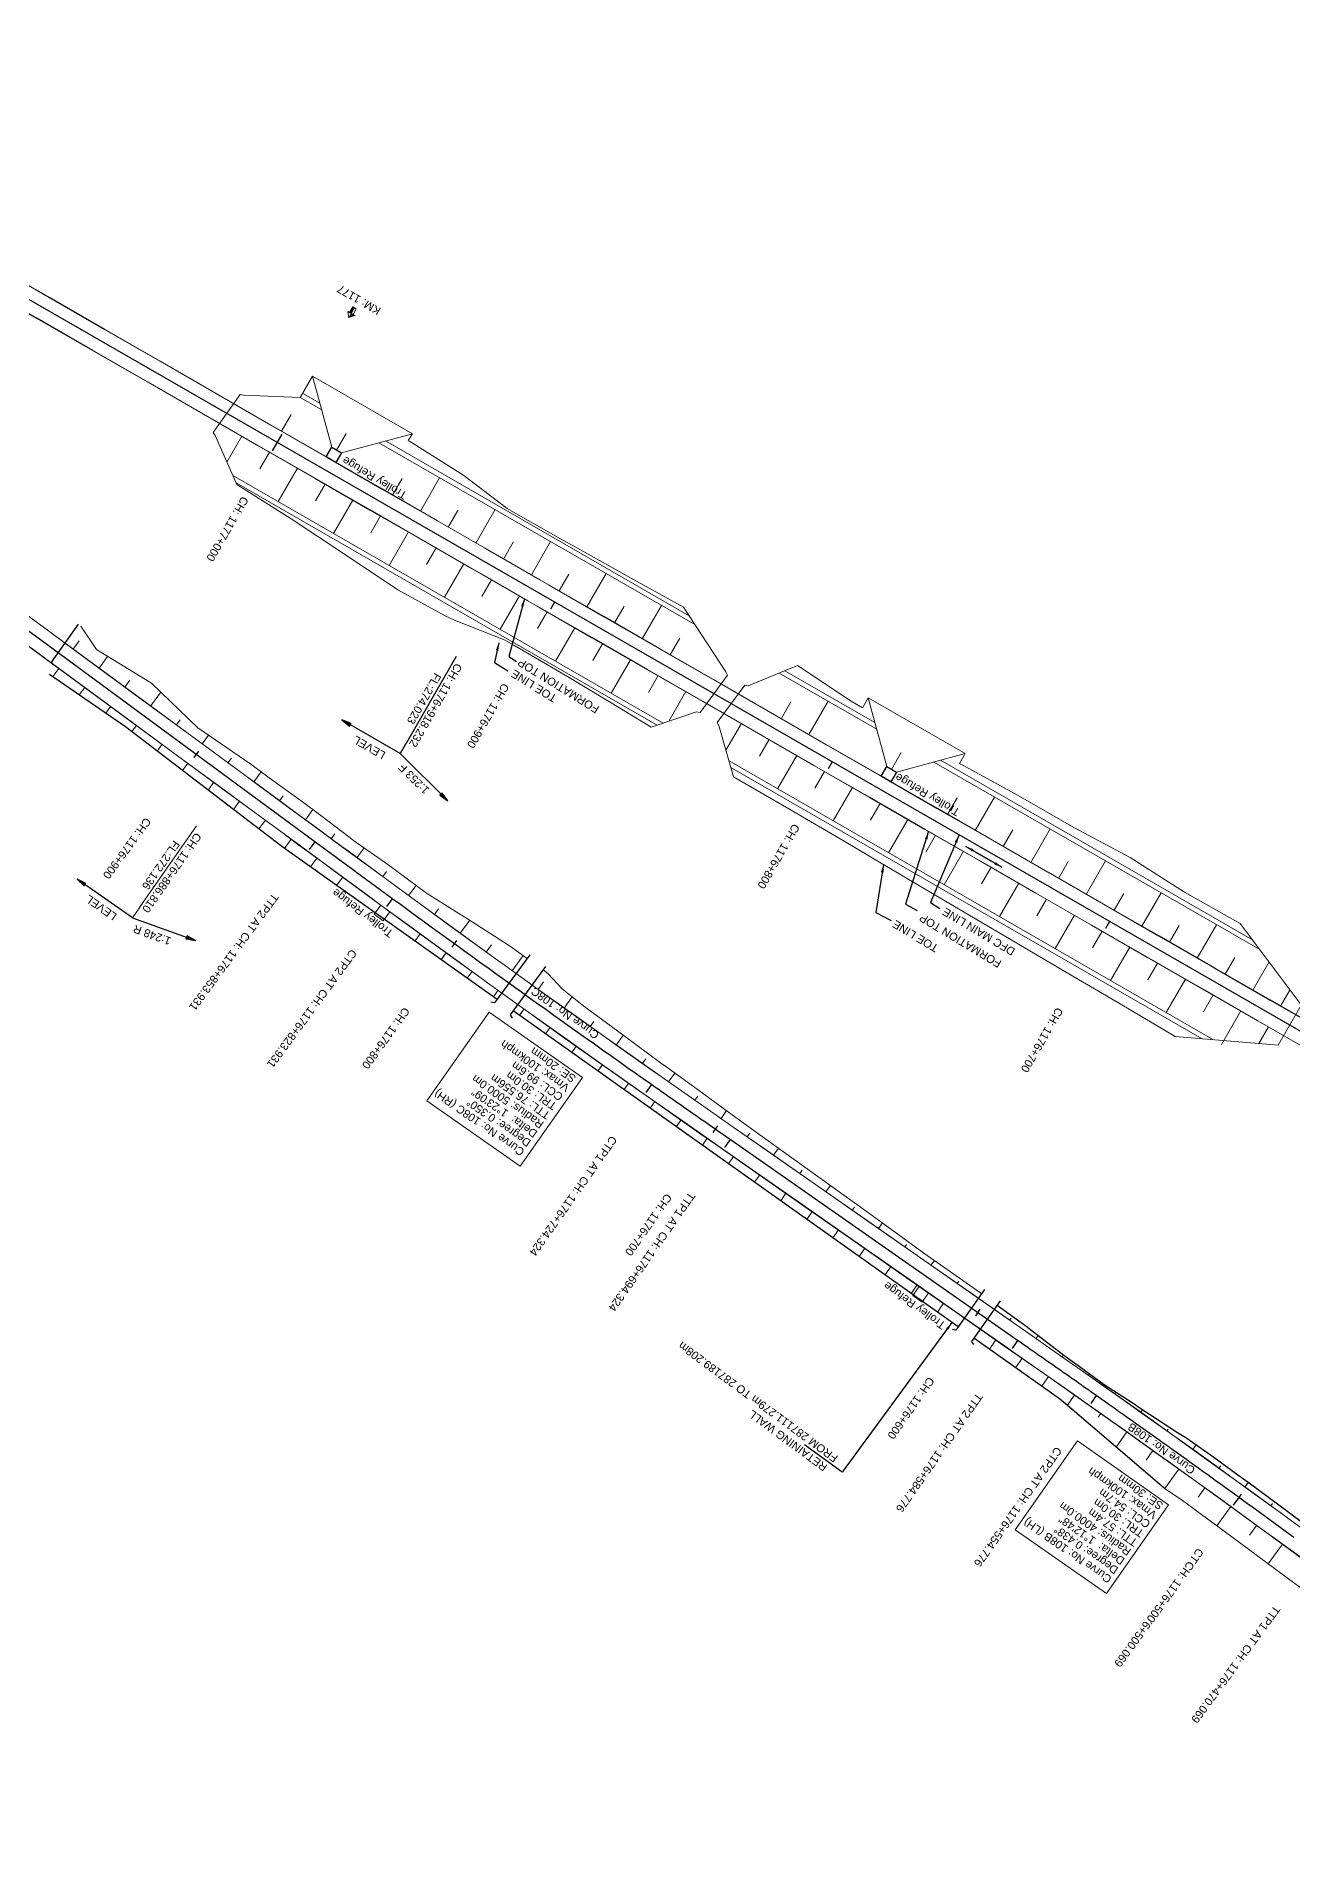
# Model space of a CAD drawing. Header units: metres. Extents: x 646784 to 658818, y 3369438 to 3378376.
# Drawn here: x 654795 to 655187, y 3371976 to 3372547 of the extents above; entities that cross this region are included whole.
import ezdxf
from ezdxf.enums import TextEntityAlignment as Align

# ---------------------------------------------------------------- set-up
doc = ezdxf.new("R2010")
doc.units = ezdxf.units.M
doc.header["$MEASUREMENT"] = 0
doc.linetypes.add('CENTER2', pattern=[1.125, 0.75, -0.125, 0.125, -0.125])
for name, color, linetype, lineweight in [('C-ALIG-DG-SPIRAL', 1, 'CENTER2', 70), ('C-ALIG-LABL-DG', 1, 'Continuous', 25), ('Km post', 1, 'Continuous', 13), ('PROPOSED DFC TRACK', 1, 'Continuous', 0), ('PROPOSED DFCC TOE LINE', 239, 'Continuous', 0), ('PROPOSED DFCC TOE SLOPES', 239, 'Continuous', 0), ('PROPOSED DFCC TRACK', 1, 'Continuous', 0), ('PROPOSED RETAINING WALL', 154, 'Continuous', 30)]:
    doc.layers.add(name, color=color, linetype=linetype, lineweight=lineweight)
for name, color, linetype in [('LINK LINE', 190, 'Continuous'), ('PROPOSED DFCC FORMATION LINE', 187, 'Continuous'), ('PROPOSED FORMATION LINE - Connecting line', 187, 'Continuous'), ('PROPOSED FORMATION LINE - PLAN', 187, 'Continuous'), ('Trolley Refuse', 10, 'Continuous')]:
    doc.layers.add(name, color=color, linetype=linetype)
doc.styles.add('Arial', font='arial.ttf')
doc.styles.get("Standard").update_dxf_attribs({"font": 'arial.ttf'})
doc.styles.add('Style-Arial', font='arial.ttf')
doc.dimstyles.new('ISO-25', dxfattribs={"dimtxt": 2.5, "dimasz": 2.5, "dimexe": 1.25, "dimexo": 0.625, "dimtad": 1, "dimtxsty": 'Standard', "dimcen": 2.5, "dimadec": 0, "dimazin": 0, "dimtfac": 1, "dimtmove": 0, "dimatfit": 3, "dimfxl": 1, "dimarcsym": 0})

# ---------------------------------------------------------------- blocks, each defined once
blk = doc.blocks.new('Direction')
h = blk.add_hatch(color=256)
h.dxf.hatch_style = 1
h.paths.add_polyline_path([(-5.54, 0), (-4.75, -0.13), (-4.75, 0.13)])
blk.add_lwpolyline([(-5.54, 0), (-4.75, -0.13), (-4.75, 0.13)], close=True)
blk.add_lwpolyline([(0, 0), (-5.54, 0)])
blk = doc.blocks.new('Tick Hor')
blk.add_lwpolyline([(-0.5, 0), (0.5, 0)])
blk = doc.blocks.new('KM Post')
at = {"layer": 'Km post', "lineweight": 13}
h = blk.add_hatch(color=256, dxfattribs=at)
h.paths.add_polyline_path([(0, -8.9), (1.6, -8.9), (1.6, -3.8), (0, -3.8)])
h.paths.add_polyline_path([(0, -3.8), (0, 0), (-3.4, -3.8)])
for p, q in [((0, -8.9), (0, 0)), ((3.1, -3.8), (0, 0)), ((3.1, -3.8), (-3.4, -3.8))]:
    blk.add_line(p, q, dxfattribs=at)
blk.add_lwpolyline([(1.6, -3.8), (1.6, -8.9), (-1.6, -8.9), (-1.6, -3.8)], dxfattribs=at)

msp = doc.modelspace()

# ---------------------------------------------------------------- linework, layer by layer
at = {"layer": 'C-ALIG-LABL-DG', "color": 1, "linetype": 'Continuous', "lineweight": 25}
for p, q in [((654869.9647, 3372419.6738), (654868.7178, 3372417.507)), ((654956.6396, 3372369.7994), (654955.3927, 3372367.6325)), ((655043.3145, 3372319.925), (655042.0676, 3372317.7581)), ((655129.9894, 3372270.0505), (655128.7425, 3372267.8837))]:
    msp.add_line(p, q, dxfattribs=at)
at = {"layer": 'LINK LINE', "linetype": 'Continuous', "lineweight": 30}
for p, q in [((654881.7702, 3372294.9404), (654879.9988, 3372292.5193)), ((654905.9482, 3372277.1803), (654904.1768, 3372274.7591)), ((654986.8896, 3372219.1319), (654985.1644, 3372216.6775)), ((655011.4659, 3372201.9271), (655009.7478, 3372199.4679)), ((655101.2685, 3372139.1877), (655099.5504, 3372136.7284)), ((655125.8397, 3372121.9756), (655124.1124, 3372119.5228)), ((655170.3519, 3372090.1712), (655168.5912, 3372087.7422))]:
    msp.add_line(p, q, dxfattribs=at)
at = {"layer": 'LINK LINE', "linetype": 'Continuous', "lineweight": 30, "flags": 128}
msp.add_lwpolyline([(655187.5642, 3372077.6407), (655186.7826, 3372078.2113), (655186.001, 3372078.7819), (655185.2193, 3372079.3524), (655184.4375, 3372079.9229), (655183.6557, 3372080.4932), (655182.8739, 3372081.0635), (655182.0919, 3372081.6337), (655181.3099, 3372082.2037), (655180.5278, 3372082.7737), (655179.7457, 3372083.3436), (655178.9634, 3372083.9133), (655178.1811, 3372084.483), (655177.3987, 3372085.0525), (655176.6161, 3372085.6218), (655175.8335, 3372086.1911), (655175.0508, 3372086.7601), (655174.2679, 3372087.3291), (655173.485, 3372087.8978), (655172.7019, 3372088.4664), (655171.9187, 3372089.0349), (655171.1354, 3372089.6031), (655170.3519, 3372090.1712, 0.00341923), (655125.8397, 3372121.9756), (655125.0484, 3372122.5327), (655124.257, 3372123.0897), (655123.4655, 3372123.6464), (655122.6738, 3372124.203), (655121.882, 3372124.7594), (655121.0901, 3372125.3157), (655120.2981, 3372125.8718), (655119.506, 3372126.4277), (655118.7137, 3372126.9835), (655117.9214, 3372127.5392), (655117.129, 3372128.0947), (655116.3365, 3372128.6501), (655115.544, 3372129.2054), (655114.7513, 3372129.7606), (655113.9586, 3372130.3157), (655113.1658, 3372130.8707), (655112.3729, 3372131.4256), (655111.58, 3372131.9804), (655110.7871, 3372132.5351), (655109.994, 3372133.0897), (655109.201, 3372133.6443), (655108.4078, 3372134.1988), (655107.6147, 3372134.7533), (655106.8215, 3372135.3077), (655106.0283, 3372135.8621), (655105.235, 3372136.4164), (655104.4417, 3372136.9707), (655103.6485, 3372137.525), (655102.8552, 3372138.0792), (655102.0619, 3372138.6335), (655101.2685, 3372139.1877), (655011.4659, 3372201.9271), (655010.6726, 3372202.4814), (655009.8793, 3372203.0356), (655009.086, 3372203.5899), (655008.2927, 3372204.1441), (655007.4994, 3372204.6984), (655006.7062, 3372205.2527), (655005.9129, 3372205.8071), (655005.1197, 3372206.3614), (655004.3265, 3372206.9158), (655003.5333, 3372207.4703), (655002.7402, 3372208.0248), (655001.9471, 3372208.5793), (655001.1541, 3372209.1339), (655000.361, 3372209.6886), (654999.5681, 3372210.2433), (654998.7752, 3372210.7981), (654997.9823, 3372211.353), (654997.1895, 3372211.908), (654996.3967, 3372212.463), (654995.6041, 3372213.0182), (654994.8114, 3372213.5734), (654994.0189, 3372214.1287), (654993.2264, 3372214.6841), (654992.434, 3372215.2397), (654991.6417, 3372215.7953), (654990.8494, 3372216.3511), (654990.0573, 3372216.907), (654989.2652, 3372217.463), (654988.4733, 3372218.0192), (654987.6814, 3372218.5755), (654986.8896, 3372219.1319, -0.0047432), (654905.9482, 3372277.1803), (654905.1672, 3372277.7518), (654904.3863, 3372278.3234), (654903.6056, 3372278.8952), (654902.8249, 3372279.4671), (654902.0443, 3372280.0391), (654901.2638, 3372280.6112), (654900.4834, 3372281.1835), (654899.7031, 3372281.7559), (654898.9228, 3372282.3284), (654898.1426, 3372282.9009), (654897.3625, 3372283.4736), (654896.5825, 3372284.0464), (654895.8025, 3372284.6192), (654895.0226, 3372285.1922), (654894.2427, 3372285.7652), (654893.4629, 3372286.3383), (654892.6832, 3372286.9115), (654891.9035, 3372287.4847), (654891.1238, 3372288.058), (654890.3442, 3372288.6313), (654889.5646, 3372289.2047), (654888.7851, 3372289.7782), (654888.0056, 3372290.3516), (654887.2261, 3372290.9252), (654886.4466, 3372291.4987), (654885.6672, 3372292.0723), (654884.8878, 3372292.6459), (654884.1084, 3372293.2195), (654883.329, 3372293.7932), (654882.5496, 3372294.3668), (654881.7702, 3372294.9404), (654617.9452, 3372489.1224)], format="xyb", dxfattribs=at)
for points, elevation in [([(654807.845, 3372362.979), (654799.4881, 3372351.129), (654800.0513, 3372350.1485)], 271.549), ([(654948.877, 3372259.6777), (654937.8642, 3372244.6071), (654936.7552, 3372244.8272)], 271.9378), ([(654953.8094, 3372255.9636), (654942.7967, 3372240.893), (654943.3433, 3372239.9032)], 271.8967), ([(655090.9221, 3372155.0805), (655081.9882, 3372142.4123), (655080.8756, 3372142.6137)], 270.228), ([(655095.8095, 3372151.5539), (655086.8757, 3372138.8858), (655087.4389, 3372137.9054)], 271.4819)]:
    msp.add_lwpolyline(points, dxfattribs=dict(at, elevation=elevation))
at = {"layer": 'LINK LINE', "color": 190, "lineweight": 0, "flags": 128}
for points in [[(654808.7058, 3372362.3469), (654813.5913, 3372354.9897), (654830.6893, 3372344.4815), (654845.2556, 3372330.5301), (654861.7328, 3372319.1776), (654867.4426, 3372314.9789), (654877.9085, 3372307.4151), (654883.6152, 3372303.2123), (654892.3473, 3372296.5189), (654893.8606, 3372295.3485), (654904.5825, 3372287.8475), (654910.1361, 3372283.7425), (654916.634, 3372278.9456), (654926.7165, 3372272.5869), (654929.466, 3372270.8628), (654942.2455, 3372262.7177), (654943.5442, 3372261.787), (654948.0436, 3372258.5371)], [(654953.0484, 3372254.9221), (654954.5116, 3372253.8653), (654958.9579, 3372249.0242), (654965.7879, 3372243.6228), (654974.8496, 3372236.916), (654977.9574, 3372234.6235), (654990.1471, 3372225.6496), (654990.9335, 3372225.0716), (655002.2967, 3372216.8775), (655007.1305, 3372213.3657), (655014.4233, 3372208.053), (655023.306, 3372201.6004), (655039.543, 3372189.9197), (655055.8007, 3372178.2688), (655071.9783, 3372166.5032), (655088.3648, 3372155.0366), (655090.0294, 3372153.8147)]]:
    msp.add_lwpolyline(points, dxfattribs=at)
at = {"layer": 'LINK LINE', "color": 190, "linetype": 'Continuous', "lineweight": 0, "flags": 128}
for points in [[(654806.2793, 3372355.1481), (654808.1727, 3372357.7232)], [(654801.8366, 3372349.1056), (654799.9536, 3372346.5446)], [(654814.336, 3372349.2244), (654817.0238, 3372352.8801)], [(654809.8932, 3372343.1819), (654808.1874, 3372340.8618)], [(654822.3927, 3372343.3007), (654823.9827, 3372345.4633)], [(654817.9499, 3372337.2582), (654816.4212, 3372335.179)], [(654830.4493, 3372337.377), (654833.6136, 3372341.6806)], [(654826.0065, 3372331.3345), (654824.5813, 3372329.3961)], [(654838.506, 3372331.4533), (654839.7014, 3372333.0791)], [(654834.0632, 3372325.4108), (654832.5189, 3372323.3104)], [(654846.5626, 3372325.5296), (654848.5635, 3372328.251)], [(654854.6193, 3372319.6059), (654855.7107, 3372321.0903)], [(654842.1199, 3372319.4871), (654840.4564, 3372317.2247)], [(654862.676, 3372313.6822), (654864.9675, 3372316.7989)], [(654850.1765, 3372313.5634), (654848.394, 3372311.1391)], [(654870.7326, 3372307.7585), (654871.8952, 3372309.3397)], [(654858.2332, 3372307.6397), (654856.3316, 3372305.0534)], [(654878.7893, 3372301.8348), (654881.1415, 3372305.0341)], [(654866.2898, 3372301.716), (654864.2691, 3372298.9677)], [(654886.8458, 3372295.9112), (654887.98, 3372297.4541)], [(654874.3465, 3372295.7923), (654872.2267, 3372292.9092)], [(654874.3465, 3372295.7923), (654872.2267, 3372292.9092)], [(654894.9026, 3372289.9889), (654897.1501, 3372293.0472)], [(654882.4032, 3372289.8686), (654880.3812, 3372287.1186)], [(654882.4035, 3372289.8684), (654880.3819, 3372287.1181)], [(654902.9591, 3372284.0698), (654904.1432, 3372285.6834)], [(654890.4609, 3372283.9456), (654888.5364, 3372281.3276)], [(654890.4616, 3372283.945), (654888.5378, 3372281.3265)], [(654911.0206, 3372278.1623), (654913.3609, 3372281.3619)], [(654919.0924, 3372272.2698), (654920.372, 3372274.0255)], [(654927.1719, 3372266.3905), (654930.1165, 3372270.4482)], [(654914.6725, 3372266.2105), (654913.0175, 3372263.9434)], [(654914.6772, 3372266.2071), (654913.0257, 3372263.9375)], [(654935.2667, 3372260.5324), (654936.9075, 3372262.8033)], [(654922.763, 3372260.3233), (654921.1796, 3372258.1473)], [(654922.7709, 3372260.3176), (654921.1933, 3372258.1376)], [(654943.372, 3372254.6858), (654946.7945, 3372259.4393)], [(654930.8721, 3372254.4548), (654929.3471, 3372252.3476)], [(654930.8768, 3372254.4514), (654929.3551, 3372252.3419)], [(654951.4858, 3372248.8544), (654953.1577, 3372251.1867)], [(654938.987, 3372248.6012), (654937.5087, 3372246.5519)], [(654938.9922, 3372248.5975), (654937.5176, 3372246.5456)], [(654959.614, 3372243.0436), (654962.105, 3372246.5353)], [(654947.1126, 3372242.7613), (654945.6711, 3372240.7557)], [(654947.1202, 3372242.7559), (654945.6839, 3372240.7467)], [(654955.2552, 3372236.9402), (654953.8374, 3372234.9568)], [(654955.2613, 3372236.9359), (654953.8473, 3372234.9498)], [(654967.755, 3372237.2478), (654968.9005, 3372238.8595)], [(654975.9039, 3372231.4658), (654978.076, 3372234.5361)], [(654963.4077, 3372231.1363), (654962.0007, 3372229.16)], [(654963.4125, 3372231.1329), (654962.0086, 3372229.1544)], [(654971.568, 3372225.3461), (654970.1621, 3372223.3646)], [(654971.5766, 3372225.3401), (654970.1761, 3372223.3546)], [(654984.0693, 3372225.7061), (654985.0939, 3372227.1607)], [(654992.244, 3372219.9557), (654994.1884, 3372222.7245)], [(654979.7482, 3372219.576), (654978.3295, 3372217.5648)], [(654979.7522, 3372219.5732), (654978.3361, 3372217.5601)], [(654987.9313, 3372213.8197), (654986.4896, 3372211.7702)], [(654987.936, 3372213.8164), (654986.4975, 3372211.7646)], [(655000.4276, 3372214.218), (655001.3597, 3372215.5495)], [(654996.124, 3372208.0756), (654994.651, 3372205.9747)], [(654996.1281, 3372208.0727), (654994.6579, 3372205.9698)], [(655008.6207, 3372208.49), (655010.376, 3372211.0014)], [(655004.3238, 3372202.3429), (655002.8116, 3372200.1799)], [(655004.3247, 3372202.3423), (655002.8131, 3372200.1788)], [(655016.8175, 3372202.7628), (655017.6404, 3372203.9406)], [(655012.522, 3372196.6148), (655010.9667, 3372194.3888)], [(655012.5221, 3372196.6147), (655010.9669, 3372194.3887)], [(655025.015, 3372197.0357), (655026.5657, 3372199.2554)], [(655020.7197, 3372190.8876), (655019.1206, 3372188.5987)], [(655033.2126, 3372191.3086), (655033.9484, 3372192.3618)], [(655028.9172, 3372185.1604), (655027.2743, 3372182.8087)], [(655041.4102, 3372185.5815), (655042.8068, 3372187.5807)], [(655037.1148, 3372179.4333), (655035.4279, 3372177.0188)], [(655049.6077, 3372179.8544), (655050.2717, 3372180.8048)], [(655045.3124, 3372173.7062), (655043.5816, 3372171.2288)], [(655057.8053, 3372174.1273), (655059.0485, 3372175.9067)], [(655053.5099, 3372167.9791), (655051.7352, 3372165.4388)], [(655066.0029, 3372168.4001), (655066.5701, 3372169.212)], [(655061.7075, 3372162.252), (655059.8889, 3372159.6488)], [(655074.2004, 3372162.673), (655075.268, 3372164.2011)], [(655069.9051, 3372156.5248), (655068.0425, 3372153.8589)], [(655082.398, 3372156.9459), (655082.9296, 3372157.7069)], [(655078.1026, 3372150.7977), (655076.1962, 3372148.0689)], [(655098.7931, 3372145.4917), (655099.2296, 3372146.1164)], [(655098.7935, 3372145.4914), (655099.2301, 3372146.1161)], [(655094.4976, 3372139.3436), (655092.5031, 3372136.4892)], [(655106.9903, 3372139.7632), (655107.6876, 3372140.761)], [(655106.9909, 3372139.7628), (655107.6883, 3372140.7604)], [(655102.6939, 3372133.6158), (655100.6558, 3372130.6999)], [(655115.1867, 3372134.0331), (655115.4163, 3372134.3615)], [(655115.1912, 3372134.0299), (655115.4212, 3372134.3579)], [(655110.8871, 3372127.8878), (655108.8044, 3372124.9135)], [(655123.3785, 3372128.2881), (655123.7191, 3372128.7738)], [(655123.3843, 3372128.2839), (655123.7258, 3372128.7689)], [(655119.0692, 3372122.1497), (655116.7865, 3372118.9014)], [(655131.5606, 3372122.5265), (655131.7602, 3372122.8099)], [(655131.5673, 3372122.5218), (655131.7676, 3372122.805)], [(655127.2392, 3372116.3966), (655126.4179, 3372115.233)], [(655139.731, 3372116.7466), (655140.3245, 3372117.5855)], [(655139.7402, 3372116.7401), (655140.3365, 3372117.5776)], [(655135.3951, 3372110.627), (655132.0333, 3372105.89)], [(655147.8866, 3372110.9404), (655148.3059, 3372111.5294)], [(655147.8932, 3372110.9357), (655148.3138, 3372111.524)], [(655143.5336, 3372104.833), (655141.3751, 3372101.808)], [(655156.0271, 3372105.1186), (655157.0593, 3372106.5619)], [(655156.0346, 3372105.1132), (655157.0705, 3372106.554)], [(655151.6604, 3372099.0209), (655147.282, 3372092.9146)], [(655164.1541, 3372099.2759), (655164.6883, 3372100.0189)], [(655164.1613, 3372099.2707), (655164.6972, 3372100.0124)], [(655159.7726, 3372093.1889), (655157.6166, 3372090.1974)], [(655172.267, 3372093.4143), (655173.3272, 3372094.8817)], [(655172.2763, 3372093.4076), (655173.341, 3372094.8718)], [(655167.87, 3372087.3384), (655163.4999, 3372081.3092)], [(655180.364, 3372087.5265), (655180.8821, 3372088.2389)], [(655180.3668, 3372087.5244), (655180.8855, 3372088.2363)], [(655175.9518, 3372081.4616), (655173.7411, 3372078.4245)], [(655184.0312, 3372075.5752), (655179.5632, 3372069.4495)]]:
    msp.add_lwpolyline(points, dxfattribs=at)
at = {"layer": 'LINK LINE', "linetype": 'Continuous', "lineweight": 0, "flags": 128}
for points in [[(654902.3642, 3372275.2049), (654905.1871, 3372273.1358), (654903.118, 3372270.3129), (654900.2951, 3372272.382)], [(655070.5597, 3372156.0675), (655073.4289, 3372154.063), (655071.4244, 3372151.1939), (655068.5552, 3372153.1983)]]:
    msp.add_lwpolyline(points, close=True, dxfattribs=at)
msp.add_lwpolyline([(654951.1911, 3372231.2187), (654965.3294, 3372221.319), (654945.9234, 3372193.6044), (654916.7767, 3372214.0131), (654936.1827, 3372241.7277), (654951.1911, 3372231.2187)], dxfattribs=at)
at = {"layer": 'LINK LINE', "color": 190, "lineweight": 0}
msp.add_lwpolyline([(655307.5301, 3371976.4373), (655305.8525, 3371977.9086), (655289.7316, 3371989.7459), (655273.4794, 3372001.4033), (655257.3604, 3372013.2431), (655241.0457, 3372024.815), (655224.7871, 3372036.4638), (655215.067, 3372043.551), (655213.8183, 3372041.8419), (655198.8538, 3372052.9471), (655199.9739, 3372054.4802), (655192.3986, 3372059.9373), (655187.8676, 3372063.2927), (655176.338, 3372071.8406), (655175.8257, 3372072.2194), (655163.779, 3372081.1042), (655160.2728, 3372083.6786), (655152.7808, 3372089.1702), (655147.0634, 3372093.0634)], dxfattribs=at)
at = {"layer": 'PROPOSED DFCC FORMATION LINE', "lineweight": 0, "flags": 128}
for points in [[(655197.4183, 3372235.5686), (655180.0834, 3372245.5437), (655162.7485, 3372255.5188), (655145.4137, 3372265.4939), (655128.0788, 3372275.469), (655110.7439, 3372285.4441), (655093.4091, 3372295.4192), (655076.0742, 3372305.3943), (655058.7393, 3372315.3694), (655041.4045, 3372325.3445), (655024.0696, 3372335.3195), (655006.7347, 3372345.2946), (654989.3999, 3372355.2697), (654972.065, 3372365.2448), (654954.7301, 3372375.2199), (654952.0437, 3372376.7658), (654937.3953, 3372385.195), (654934.7088, 3372386.7409), (654920.0604, 3372395.1701), (654902.7255, 3372405.1452), (654885.3907, 3372415.1203), (654868.0558, 3372425.0954), (654850.7209, 3372435.0704), (654833.3861, 3372445.0455), (654816.0512, 3372455.0206), (654798.7163, 3372464.9957), (654781.3815, 3372474.9708)], [(655197.4432, 3372235.612), (655180.1083, 3372245.5871), (655162.7735, 3372255.5622), (655145.4386, 3372265.5373), (655128.1037, 3372275.5123), (655110.7689, 3372285.4874), (655093.434, 3372295.4625), (655076.0991, 3372305.4376), (655058.7643, 3372315.4127), (655041.4294, 3372325.3878), (655024.0945, 3372335.3629), (655006.7597, 3372345.338), (654989.4248, 3372355.3131), (654972.0899, 3372365.2882), (654954.7551, 3372375.2632), (654952.0686, 3372376.8091), (654937.4202, 3372385.2383), (654934.7338, 3372386.7842), (654920.0853, 3372395.2134), (654902.7505, 3372405.1885), (654885.4156, 3372415.1636), (654868.0807, 3372425.1387), (654850.7459, 3372435.1138), (654833.411, 3372445.0889), (654816.0761, 3372455.064), (654798.7413, 3372465.0391), (654781.4064, 3372475.0141)], [(655193.6527, 3372229.0247), (655176.3178, 3372238.9998), (655158.9829, 3372248.9749), (655141.6481, 3372258.95), (655124.3132, 3372268.9251), (655106.9783, 3372278.9002), (655089.6435, 3372288.8753), (655072.3086, 3372298.8504), (655054.9737, 3372308.8255), (655037.6389, 3372318.8005), (655020.304, 3372328.7756), (655002.9691, 3372338.7507), (654985.6343, 3372348.7258), (654968.2994, 3372358.7009), (654950.9645, 3372368.676), (654948.2781, 3372370.2219), (654933.6297, 3372378.6511), (654930.9432, 3372380.197), (654916.2948, 3372388.6262), (654898.9599, 3372398.6013), (654881.6251, 3372408.5764), (654864.2902, 3372418.5514), (654846.9553, 3372428.5265), (654829.6205, 3372438.5016), (654812.2856, 3372448.4767), (654794.9507, 3372458.4518), (654777.6159, 3372468.4269)], [(655193.6776, 3372229.0681), (655176.3427, 3372239.0432), (655159.0079, 3372249.0183), (655141.673, 3372258.9933), (655124.3381, 3372268.9684), (655107.0033, 3372278.9435), (655089.6684, 3372288.9186), (655072.3335, 3372298.8937), (655054.9987, 3372308.8688), (655037.6638, 3372318.8439), (655020.3289, 3372328.819), (655002.9941, 3372338.7941), (654985.6592, 3372348.7692), (654968.3243, 3372358.7442), (654950.9895, 3372368.7193), (654948.303, 3372370.2652), (654933.6546, 3372378.6944), (654930.9682, 3372380.2403), (654916.3197, 3372388.6695), (654898.9849, 3372398.6446), (654881.65, 3372408.6197), (654864.3151, 3372418.5948), (654846.9803, 3372428.5699), (654829.6454, 3372438.545), (654812.3105, 3372448.5201), (654794.9757, 3372458.4951), (654777.6408, 3372468.4702)], [(655196.8094, 3372075.5313), (655185.2079, 3372084.0026), (655184.6921, 3372084.3787), (655172.5526, 3372093.2075), (655169.0162, 3372095.7681), (655161.4551, 3372101.2231), (655152.7659, 3372107.459), (655150.3303, 3372109.2007), (655139.1782, 3372117.1402), (655136.4574, 3372119.0685), (655127.9991, 3372125.0415), (655120.0929, 3372130.5966), (655115.7129, 3372133.6652), (655103.6992, 3372142.0641), (655103.4164, 3372142.2617), (655087.3041, 3372153.5183), (655070.9089, 3372164.9726), (655054.5138, 3372176.4268), (655038.1187, 3372187.8811), (655021.7235, 3372199.3353), (655012.725, 3372205.622), (655005.3297, 3372210.7896), (655000.4331, 3372214.2142), (654988.9575, 3372222.26), (654988.1587, 3372222.8215), (654975.7831, 3372231.551), (654972.6298, 3372233.7842), (654963.4341, 3372240.3179), (654956.3484, 3372245.3737), (654951.1117, 3372249.1222), (654940.1135, 3372257.0281), (654938.8161, 3372257.9638), (654926.5473, 3372266.8426), (654923.9253, 3372268.7475), (654914.3054, 3372275.7586), (654907.7831, 3372280.5314), (654902.2117, 3372284.618), (654891.6677, 3372292.3659), (654890.1268, 3372293.4988), (654881.2644, 3372300.015), (654875.5544, 3372304.2133), (654865.1511, 3372311.8623), (654859.4411, 3372316.0607), (654843.3278, 3372327.9081), (654827.2144, 3372339.7555), (654811.1011, 3372351.6029), (654794.9878, 3372363.4503), (654778.8745, 3372375.2977)]]:
    msp.add_lwpolyline(points, dxfattribs=at)
at = {"layer": 'PROPOSED DFCC TOE LINE', "lineweight": 0, "flags": 128}
for points in [[(654877.1997, 3372433.7206), (654881.053, 3372440.4169), (654912.277, 3372422.4495), (654910.9441, 3372420.3383)], [(654887.0373, 3372418.2108), (654881.053, 3372440.4169)], [(654859.507, 3372434.4564), (654877.1997, 3372433.7206)], [(654883.891, 3372429.8858), (654877.2065, 3372433.7324)], [(654883.339, 3372431.9341), (654877.9546, 3372435.0325)], [(654890.0709, 3372416.4652), (654912.277, 3372422.4495)], [(655000.971, 3372335.5513), (654986.8325, 3372330.7581), (654978.3049, 3372335.9888), (654961.1426, 3372346.2637), (654943.894, 3372356.3887), (654941.2087, 3372357.9366), (654925.3339, 3372364.2346), (654922.4945, 3372365.5147), (654907.7118, 3372373.7105), (654891.0142, 3372384.7931), (654874.3166, 3372395.8756), (654857.3903, 3372406.5606), (654850.6006, 3372421.8273)], [(655000.4501, 3372362.8137), (654901.7459, 3372419.6115)], [(654998.6445, 3372365.5833), (654903.7942, 3372420.1635)], [(654911.015, 3372420.2565), (654911.3285, 3372420.0956), (654928.2542, 3372409.4094), (654941.8108, 3372399.0828), (654944.4948, 3372397.5327), (654959.1943, 3372389.1923), (654961.9074, 3372387.6926), (654979.3774, 3372377.9525), (654996.8865, 3372368.28), (655010.0887, 3372348.0287)], [(654990.5869, 3372332.031), (654856.1254, 3372409.4049)], [(654988.6944, 3372331.3894), (654857.1597, 3372407.079)], [(655017.1271, 3372343.7172), (655032.5061, 3372349.9807), (655049.2244, 3372338.9341), (655052.8462, 3372336.8578)], [(655056.6877, 3372332.1832), (655028.5553, 3372348.3716)], [(655057.2397, 3372330.1349), (655026.7942, 3372347.6543)], [(655052.8462, 3372336.8578), (655054.6045, 3372339.9134), (655084.8731, 3372322.4958), (655083.1235, 3372319.4554)], [(655060.386, 3372318.4599), (655054.6045, 3372339.9134)], [(655181.4959, 3372231.4896), (655150.4732, 3372234.1865), (655133.2556, 3372244.3654), (655116.0078, 3372254.4919), (655098.7804, 3372264.6536), (655081.541, 3372274.7947), (655064.3128, 3372284.9551), (655047.108, 3372295.1563), (655029.8209, 3372305.2144), (655012.5276, 3372315.2617), (655007.9851, 3372331.2576)], [(655162.4287, 3372233.1472), (655011.121, 3372320.2149)], [(655063.4196, 3372316.7143), (655084.8731, 3372322.4958)], [(655176.8993, 3372261.2786), (655075.0946, 3372319.8606)], [(655174.6131, 3372264.3248), (655077.1428, 3372320.4126)], [(655158.886, 3372233.4551), (655011.7084, 3372318.1463)], [(655083.1235, 3372319.4554), (655083.9061, 3372319.0047), (655101.4593, 3372309.4091), (655118.7794, 3372299.4083), (655136.4499, 3372290.0164), (655153.343, 3372279.2736), (655170.7657, 3372269.4512), (655189.2035, 3372244.884)]]:
    msp.add_lwpolyline(points, dxfattribs=at)
at = {"layer": 'PROPOSED DFCC TOE SLOPES', "linetype": 'Continuous', "lineweight": 0, "flags": 128}
for points in [[(654871.3672, 3372423.1899), (654874.3722, 3372428.412)], [(654888.5292, 3372417.2947), (654891.5342, 3372422.5168)], [(654858.9591, 3372421.6768), (654854.2822, 3372413.5493)], [(654867.6265, 3372416.6893), (654864.6215, 3372411.4672)], [(654876.294, 3372411.7018), (654870.284, 3372401.2575)], [(654884.9614, 3372406.7142), (654881.9564, 3372401.4921)], [(654906.0369, 3372403.2397), (654909.0419, 3372408.4618)], [(654914.7044, 3372398.2521), (654920.7143, 3372408.6964)], [(654893.6288, 3372401.7267), (654887.6188, 3372391.2824)], [(654902.2963, 3372396.7391), (654899.2913, 3372391.517)], [(654923.3718, 3372393.2646), (654926.3768, 3372398.4867)], [(654932.0392, 3372388.2771), (654938.0492, 3372398.7213)], [(654910.9637, 3372391.7516), (654904.9537, 3372381.3073)], [(654940.7067, 3372383.2895), (654943.7116, 3372388.5116)], [(654949.3741, 3372378.302), (654955.3841, 3372388.7462)], [(654919.6311, 3372386.764), (654916.6261, 3372381.5419)], [(654928.2986, 3372381.7765), (654922.2886, 3372371.3322)], [(654936.966, 3372376.7889), (654933.961, 3372371.5668)], [(654958.0415, 3372373.3144), (654961.0465, 3372378.5365)], [(654966.709, 3372368.3269), (654972.7189, 3372378.7711)], [(654945.6334, 3372371.8014), (654939.6234, 3372361.3571)], [(654954.3009, 3372366.8138), (654951.2959, 3372361.5917)], [(654975.3764, 3372363.3393), (654978.3814, 3372368.5615)], [(654984.0438, 3372358.3518), (654990.0538, 3372368.796)], [(654962.9683, 3372361.8263), (654956.9583, 3372351.382)], [(654971.6357, 3372356.8388), (654968.6307, 3372351.6166)], [(654992.7112, 3372353.3642), (654995.7162, 3372358.5864)], [(654980.3032, 3372351.8512), (654974.2932, 3372341.407)], [(654988.9706, 3372346.8637), (654985.9656, 3372341.6415)], [(654997.638, 3372341.8761), (654992.3086, 3372332.6147)], [(655027.381, 3372333.4141), (655030.386, 3372338.6362)], [(655036.0484, 3372328.4265), (655042.0584, 3372338.8708)], [(655014.9729, 3372331.901), (655010.1718, 3372323.5575)], [(655023.6403, 3372326.9135), (655020.6353, 3372321.6914)], [(655032.3078, 3372321.9259), (655026.2978, 3372311.4817)], [(655061.9028, 3372317.5871), (655064.9078, 3372322.8092)], [(655040.9752, 3372316.9384), (655037.9702, 3372311.7163)], [(655049.6426, 3372311.9509), (655043.6326, 3372301.5066)], [(655079.3856, 3372303.4888), (655082.3906, 3372308.7109)], [(655088.053, 3372298.5012), (655094.063, 3372308.9455)], [(655058.3101, 3372306.9633), (655055.3051, 3372301.7412)], [(655066.9775, 3372301.9758), (655060.9675, 3372291.5315)], [(655075.6449, 3372296.9882), (655072.6399, 3372291.7661)], [(655096.7204, 3372293.5137), (655099.7254, 3372298.7358)], [(655105.3879, 3372288.5262), (655111.3979, 3372298.9704)], [(655084.3124, 3372292.0007), (655078.3024, 3372281.5564)], [(655092.9798, 3372287.0131), (655089.9748, 3372281.791)], [(655114.0553, 3372283.5386), (655117.0603, 3372288.7607)], [(655122.7227, 3372278.5511), (655128.7327, 3372288.9953)], [(655101.6472, 3372282.0256), (655095.6372, 3372271.5813)], [(655110.3147, 3372277.038), (655107.3097, 3372271.8159)], [(655131.3902, 3372273.5635), (655134.3952, 3372278.7857)], [(655140.0576, 3372268.576), (655146.0676, 3372279.0202)], [(655118.9821, 3372272.0505), (655112.9721, 3372261.6062)], [(655148.725, 3372263.5884), (655151.73, 3372268.8106)], [(655157.3925, 3372258.6009), (655163.4025, 3372269.0451)], [(655127.6495, 3372267.0629), (655124.6445, 3372261.8408)], [(655136.317, 3372262.0754), (655130.307, 3372251.6311)], [(655144.9844, 3372257.0879), (655141.9794, 3372251.8657)], [(655166.0599, 3372253.6133), (655169.0649, 3372258.8355)], [(655174.7273, 3372248.6258), (655179.791, 3372257.4255)], [(655153.6518, 3372252.1003), (655147.6418, 3372241.6561)], [(655162.3193, 3372247.1128), (655159.3143, 3372241.8906)], [(655183.3948, 3372243.6383), (655186.3998, 3372248.8604)], [(655170.9867, 3372242.1252), (655164.9767, 3372231.681)], [(655179.6541, 3372237.1377), (655176.6491, 3372231.9155)]]:
    msp.add_lwpolyline(points, dxfattribs=at)
at = {"layer": 'PROPOSED DFCC TRACK', "linetype": 'Continuous', "lineweight": 0, "flags": 128}
for points, elevation in [([(654850.6006, 3372421.8273), (654850.0375, 3372422.8078), (654858.3943, 3372434.6578), (654859.507, 3372434.4564)], 271.549), ([(655000.971, 3372335.5513), (655002.08, 3372335.3313), (655010.6353, 3372347.0389), (655010.0887, 3372348.0287)], 0.0395)]:
    msp.add_lwpolyline(points, dxfattribs=dict(at, elevation=elevation))
for points in [[(655007.9851, 3372331.2576), (655007.4404, 3372332.2485), (655016.0185, 3372343.9394), (655017.1271, 3372343.7172)], [(655181.4959, 3372231.4896), (655182.6223, 3372231.3914), (655189.8544, 3372243.9595), (655189.2035, 3372244.884)]]:
    msp.add_lwpolyline(points, dxfattribs=at)
at = {"layer": 'PROPOSED FORMATION LINE - Connecting line', "lineweight": 0, "flags": 128}
for points in [[(655196.8389, 3372075.5717), (655185.2374, 3372084.043), (655184.7216, 3372084.4191), (655172.5819, 3372093.248), (655169.0455, 3372095.8086), (655161.4843, 3372101.2637), (655152.795, 3372107.4997), (655150.3593, 3372109.2414), (655139.2071, 3372117.181), (655136.4863, 3372119.1093), (655128.0279, 3372125.0824), (655120.1216, 3372130.6375), (655115.7416, 3372133.7061), (655103.7278, 3372142.1051), (655103.445, 3372142.3027), (655087.3327, 3372153.5593), (655070.9376, 3372165.0136), (655054.5424, 3372176.4678), (655038.1473, 3372187.922), (655021.7522, 3372199.3763), (655012.7536, 3372205.663), (655005.3584, 3372210.8306), (655000.4617, 3372214.2551), (654988.9862, 3372222.3009), (654988.1874, 3372222.8624), (654975.812, 3372231.5918), (654972.6587, 3372233.825), (654963.4631, 3372240.3586), (654956.3775, 3372245.4143), (654951.1408, 3372249.1628), (654940.1427, 3372257.0687), (654938.8453, 3372258.0043), (654926.5766, 3372266.8831), (654923.9547, 3372268.7879), (654914.3349, 3372275.799), (654907.8127, 3372280.5718), (654902.2413, 3372284.6583), (654891.6973, 3372292.4062), (654890.1564, 3372293.5391), (654881.294, 3372300.0552), (654875.584, 3372304.2536), (654865.1807, 3372311.9026), (654859.4707, 3372316.101), (654843.3574, 3372327.9484), (654827.2441, 3372339.7958), (654811.1307, 3372351.6432), (654795.0174, 3372363.4906), (654778.9041, 3372375.338)], [(655192.3554, 3372069.4351), (655180.7591, 3372077.9026), (655180.2438, 3372078.2783), (655168.1214, 3372087.0947), (655164.5917, 3372089.6504), (655157.0449, 3372095.0951), (655148.3721, 3372101.3193), (655145.941, 3372103.0577), (655134.81, 3372110.9822), (655132.0943, 3372112.9069), (655123.6519, 3372118.8686), (655115.7583, 3372124.4149), (655111.3831, 3372127.48), (655099.3752, 3372135.8749), (655099.0924, 3372136.0725), (655082.9801, 3372147.3292), (655066.585, 3372158.7834), (655050.1898, 3372170.2376), (655033.7947, 3372181.6919), (655017.3996, 3372193.1461), (655008.401, 3372199.4329), (655001.0041, 3372204.6016), (654996.1044, 3372208.0283), (654984.6161, 3372216.083), (654983.8161, 3372216.6454), (654971.4219, 3372225.388), (654968.2638, 3372227.6246), (654959.0542, 3372234.1681), (654951.9578, 3372239.2316), (654946.7132, 3372242.9857), (654935.6984, 3372250.9037), (654934.399, 3372251.8407), (654922.1116, 3372260.733), (654919.4857, 3372262.6407), (654909.8513, 3372269.6624), (654903.3205, 3372274.4415), (654897.7439, 3372278.5319), (654887.1954, 3372286.2831), (654885.6544, 3372287.4161), (654876.792, 3372293.9322), (654871.082, 3372298.1305), (654860.6787, 3372305.7796), (654854.9687, 3372309.9779), (654838.8554, 3372321.8253), (654822.742, 3372333.6727), (654806.6287, 3372345.5201), (654790.5154, 3372357.3675)], [(655192.3849, 3372069.4755), (655180.7885, 3372077.943), (655180.2733, 3372078.3187), (655168.1508, 3372087.1351), (655164.621, 3372089.6909), (655157.0741, 3372095.1357), (655148.4012, 3372101.3599), (655145.9701, 3372103.0984), (655134.8389, 3372111.023), (655132.1232, 3372112.9477), (655123.6807, 3372118.9095), (655115.787, 3372124.4558), (655111.4118, 3372127.521), (655099.4039, 3372135.9159), (655099.121, 3372136.1135), (655083.0087, 3372147.3702), (655066.6136, 3372158.8244), (655050.2185, 3372170.2786), (655033.8233, 3372181.7329), (655017.4282, 3372193.1871), (655008.4296, 3372199.4739), (655001.0327, 3372204.6426), (654996.1331, 3372208.0692), (654984.6449, 3372216.1239), (654983.8449, 3372216.6863), (654971.4508, 3372225.4288), (654968.2927, 3372227.6654), (654959.0832, 3372234.2089), (654951.9869, 3372239.2722), (654946.7423, 3372243.0264), (654935.7276, 3372250.9442), (654934.4282, 3372251.8813), (654922.141, 3372260.7734), (654919.5151, 3372262.6811), (654909.8808, 3372269.7028), (654903.35, 3372274.4818), (654897.7735, 3372278.5722), (654887.225, 3372286.3234), (654885.684, 3372287.4564), (654876.8216, 3372293.9725), (654871.1116, 3372298.1708), (654860.7083, 3372305.8198), (654854.9983, 3372310.0182), (654838.885, 3372321.8656), (654822.7717, 3372333.713), (654806.6583, 3372345.5604), (654790.545, 3372357.4078)]]:
    msp.add_lwpolyline(points, dxfattribs=at)
at = {"layer": 'PROPOSED RETAINING WALL', "flags": 128}
for points in [[(654938.6784, 3372245.7213), (654871.475, 3372293.443), (654822.608, 3372330.909), (654798.9128, 3372347.263)], [(655082.7136, 3372143.4409), (654943.7127, 3372242.1465)], [(655094.8885, 3372150.248), (655104.2137, 3372143.403), (655104.4919, 3372143.1988), (655116.1572, 3372134.2998), (655120.4755, 3372131.1421), (655128.2816, 3372125.4427), (655137.0191, 3372119.8617), (655139.7563, 3372117.9552), (655151.2438, 3372110.4792), (655153.7728, 3372108.8659), (655162.5348, 3372102.7234), (655170.0695, 3372097.2245), (655173.6158, 3372094.6742), (655185.7138, 3372085.7799), (655186.2278, 3372085.401), (655197.7403, 3372076.8054), (655202.2391, 3372073.4058), (655215.9765, 3372063.0301)], [(655147.0634, 3372093.0634), (655116.7988, 3372118.8909), (655114.386, 3372120.95), (655087.6273, 3372139.9516)]]:
    msp.add_lwpolyline(points, dxfattribs=at)
at = {"layer": 'Trolley Refuse'}
for points in [[(654888.3253, 3372413.4316), (654885.2917, 3372415.1772), (654887.0373, 3372418.2108), (654890.0709, 3372416.4652)], [(655061.674, 3372313.6807), (655058.6404, 3372315.4263), (655060.386, 3372318.4599), (655063.4196, 3372316.7143)]]:
    msp.add_lwpolyline(points, close=True, dxfattribs=at)

# ---------------------------------------------------------------- block references
at = {"layer": 'C-ALIG-LABL-DG', "color": 1, "linetype": 'Continuous', "lineweight": 25}
for name, p, xscale, yscale, zscale, rotation in [('Tick Hor', (654869.9647, 3372419.6738), 6.000000000000001, 6.000000000000001, 6.000000000000001, 240.0830381455547), ('Direction', (654908.419, 3372322.5536), 3.789791541545083, 3.789791541545083, 3.789791541545083, 330.0830381453494), ('Direction', (654908.419, 3372322.5536), 3.789791541545083, 3.789791541545083, 3.789791541545083, 135.0830381453494), ('Tick Hor', (655088.789, 3372147.9064), 2.500000000000001, 2.500000000000001, 2.500000000000001, 235.0604386658647)]:
    msp.add_blockref(name, p, dxfattribs=dict(at, xscale=xscale, yscale=yscale, zscale=zscale, rotation=rotation))
at = {"layer": 'LINK LINE', "linetype": 'Continuous', "lineweight": 30}
for p, xscale, yscale, zscale, rotation in [((654844.6674, 3372322.249), 2.499999999999986, 2.499999999999986, 2.499999999999986, 233.6459819744396), ((654925.2939, 3372263.094), 2.5, 2.5, 2.5, 234.0708522776403), ((655006.8134, 3372205.1778), 2.500000000000001, 2.500000000000001, 2.500000000000001, 235.0545795249093), ((655088.789, 3372147.9064), 2.5, 2.5, 2.5, 235.0604386655385), ((655170.4078, 3372090.1307), 2.500000000000001, 2.500000000000001, 2.500000000000001, 234.060965121613)]:
    msp.add_blockref('Tick Hor', p, dxfattribs=dict(at, xscale=xscale, yscale=yscale, zscale=zscale, rotation=rotation))

# ---------------------------------------------------------------- texts
at = {"layer": 'LINK LINE', "linetype": 'Continuous', "lineweight": 30, "style": 'Style-Arial'}
for s, rotation, p in [('Trolley Refuge', 143.187011, (654906.5229, 3372266.8925)), ('Curve No: 108C', 144.38622, (654970.8023, 3372235.147)), ('Trolley Refuge', 144.487366, (655079.0108, 3372144.5242)), ('Curve No: 108B', 144.336307, (655156.9959, 3372099.1878))]:
    msp.add_text(s, height=2.5, rotation=rotation, dxfattribs=at).set_placement(p)
at = {"layer": 'LINK LINE', "linetype": 'Continuous', "lineweight": 30, "insert": (654963.5825, 3372221.6304), "char_height": 2.5, "attachment_point": 7, "rotation": 145, "line_spacing_factor": 0.84, "style": 'Style-Arial'}
msp.add_mtext('Curve No: 108C (RH)\\PDegree: 0.350%%D\\PDelta:  1%%D23\'09"\\PRadius: 5000.0m\\PTTL: 76.556m\\PTRL: 30.0m\\PCCL: 99.6m\\PVmax: 100kmph\\PSE: 20mm', dxfattribs=at)
at = {"layer": 'PROPOSED DFC TRACK', "color": 10, "linetype": 'Continuous', "lineweight": -3, "ltscale": 5, "style": 'Style-Arial'}
msp.add_text(' DFC MAIN LINE', height=2.5, rotation=149.19474, dxfattribs=at).set_placement((655078.7465, 3372274.5264), align=Align.RIGHT)
at = {"layer": 'PROPOSED DFCC TOE LINE', "lineweight": 0}
for rotation, p in [(148.183348, (654944.0809, 3372348.8696)), (149, (655063.1694, 3372270.6458))]:
    msp.add_text(' TOE LINE', height=2.5, rotation=rotation, dxfattribs=at).set_placement(p, align=Align.RIGHT)
at = {"layer": 'PROPOSED FORMATION LINE - PLAN', "lineweight": 0}
for rotation, p in [(148.183348, (654946.1247, 3372352.4004)), (149, (655071.543, 3372272.6016))]:
    msp.add_text(' FORMATION TOP', height=2.5, rotation=rotation, dxfattribs=at).set_placement(p, align=Align.RIGHT)
at = {"layer": 'PROPOSED RETAINING WALL', "insert": (655041.4204, 3372097.5652), "char_height": 2.5, "width": 64.065298, "attachment_point": 1, "rotation": 143.557367}
msp.add_mtext(' RETAINING WALL \\PFROM {\\fArial|b0|i0|c0|p39;287111.279}m TO 287189.208m ', dxfattribs=at)
at = {"layer": 'Trolley Refuse', "style": 'Style-Arial'}
for p in [(654910.8044, 3372403.8947), (655083.5054, 3372304.9698)]:
    msp.add_text('Trolley Refuge', height=2.5, rotation=149.48317, dxfattribs=at).set_placement(p)

# ---------------------------------------------------------------- leaders
at = {"layer": 'PROPOSED DFC TRACK', "color": 10, "linetype": 'Continuous', "lineweight": -3, "ltscale": 5}
msp.add_leader([(655082.9863, 3372297.0903), (655074.0532, 3372275.9631), (655076.9475, 3372274.0968)], dimstyle='ISO-25', override={"dimtxt": 3, "dimasz": 2.5, "dimgap": 0.625, "dimtad": 0, "dimdec": 3, "dimzin": 2, "dimtdec": 3}, dxfattribs=at)
at = {"layer": 'PROPOSED DFC TRACK', "linetype": 'Continuous', "lineweight": 0}
for points in [[(655085.0886, 3372293.5412), (655096.3816, 3372286.997)], [(655096.3816, 3372286.997), (655085.0886, 3372293.5412)]]:
    msp.add_leader(points, dimstyle='ISO-25', override={"dimtxt": 3, "dimasz": 2.5, "dimtad": 0, "dimdec": 3, "dimzin": 2, "dimtdec": 3}, dxfattribs=at)
at = {"layer": 'PROPOSED DFCC TOE LINE', "lineweight": 0}
for points in [[(654939.2148, 3372357.1232), (654937.8895, 3372350.9824), (654942.0779, 3372348.3718)], [(655059.3628, 3372287.8901), (655057.0275, 3372272.8983), (655061.7415, 3372270.4149)]]:
    msp.add_leader(points, dimstyle='ISO-25', override={"dimtxt": 3, "dimasz": 2.5, "dimgap": 0.625, "dimtad": 0, "dimdec": 3, "dimzin": 2, "dimtdec": 3}, dxfattribs=at)
at = {"layer": 'PROPOSED FORMATION LINE - PLAN', "lineweight": 0}
for points in [[(654947.2215, 3372370.8876), (654942.3344, 3372352.7937), (654944.7294, 3372351.2881)], [(655073.4775, 3372298.2354), (655066.2938, 3372275.4803), (655069.8726, 3372273.5494)]]:
    msp.add_leader(points, dimstyle='ISO-25', override={"dimtxt": 3, "dimasz": 2.5, "dimgap": 0.625, "dimtad": 0, "dimdec": 3, "dimzin": 2, "dimtdec": 3}, dxfattribs=at)
at = {"layer": 'PROPOSED RETAINING WALL', "linetype": 'Continuous', "lineweight": 0, "ltscale": 5}
msp.add_leader([(655080.7552, 3372144.7797), (655046.4197, 3372098.0226), (655034.6753, 3372106.5557)], dimstyle='ISO-25', override={"dimtxt": 3, "dimtad": 0, "dimdec": 3, "dimzin": 2, "dimtdec": 3}, dxfattribs=at)

# ---------------------------------------------------------------- next in the draw order: texts
at = {"layer": 'C-ALIG-LABL-DG', "color": 1, "linetype": 'Continuous', "lineweight": 25, "char_height": 2.5, "style": 'Arial', "bg_fill": 3, "box_fill_scale": 1.04, "bg_fill_color": 256, "bg_fill_true_color": 13158600, "bg_fill_transparency": 0}
for s, insert, width, attachment_point, rotation in [('CH: 1176+918.232\\PFL:274.023', (654917.6806, 3372338.6489), 29.350972, 5, 240.083038), ('LEVEL', (654904.0712, 3372322.7889), 10.597766, 7, 150.083038), ('1:253 F', (654909.4085, 3372319.6918), 11.415894, 9, 135.083038)]:
    msp.add_mtext(s, dxfattribs=dict(at, insert=insert, width=width, attachment_point=attachment_point, rotation=rotation))
at = {"layer": 'LINK LINE', "linetype": 'Continuous', "lineweight": 30, "char_height": 2.5, "attachment_point": 6, "style": 'Arial', "bg_fill": 3, "box_fill_scale": 1.04, "bg_fill_color": 256, "bg_fill_true_color": 13158600, "bg_fill_transparency": 0}
for s, insert, width, rotation in [('CTP2 AT CH: 1176+554.776', (655088.4715, 3372068.9132), 44.859226, 234.845579), ('TTP1 AT CH: 1176+470.069', (655156.3101, 3372020.1), 44.566422, 233.847094)]:
    msp.add_mtext(s, dxfattribs=dict(at, insert=insert, width=width, rotation=rotation))

# ---------------------------------------------------------------- next in the draw order: linework, layer by layer
at = {"layer": 'C-ALIG-DG-SPIRAL', "color": 1, "linetype": 'Continuous', "lineweight": 30, "flags": 128}
msp.add_lwpolyline([(655329.2234, 3372155.4074), (654649.5365, 3372546.5125)], dxfattribs=at)
at = {"layer": 'C-ALIG-LABL-DG', "color": 1, "linetype": 'Continuous', "lineweight": 25}
msp.add_line((654925.8751, 3372352.8898), (654908.419, 3372322.5536), dxfattribs=at)

# ---------------------------------------------------------------- next in the draw order: texts
at = {"layer": 'LINK LINE', "linetype": 'Continuous', "lineweight": 30, "char_height": 2.5, "attachment_point": 6, "style": 'Arial', "bg_fill": 3, "box_fill_scale": 1.04, "bg_fill_color": 256, "bg_fill_true_color": 13158600, "bg_fill_transparency": 0}
for s, insert, width, rotation in [('TTP2 AT CH: 1176+584.776', (655064.0995, 3372085.9855), 44.559533, 235.060439), ('CTP1 AT CH: 1176+500.069', (655132.2614, 3372037.6248), 44.866115, 234.061953)]:
    msp.add_mtext(s, dxfattribs=dict(at, insert=insert, width=width, rotation=rotation))

# ---------------------------------------------------------------- next in the draw order: texts
at = {"layer": 'C-ALIG-LABL-DG', "color": 1, "linetype": 'Continuous', "lineweight": 25, "char_height": 2.5, "style": 'Arial', "bg_fill": 3, "box_fill_scale": 1.04, "bg_fill_color": 256, "bg_fill_true_color": 13158600, "bg_fill_transparency": 0}
for s, insert, width, attachment_point, rotation in [('KM: 1177', (654901.3657, 3372459.4073), 14.679792, 1, 150.083038), ('CH: 1177+000', (654860.0882, 3372402.4871), 22.502814, 4, 240.083038), ('CH: 1176+900', (654941.4861, 3372344.1224), 22.502814, 4, 240.083038), ('CH: 1176+800', (655032.2493, 3372300.2196), 22.502814, 4, 240.083038), ('CH: 1176+700', (655114.5066, 3372242.8455), 22.502814, 4, 240.083038)]:
    msp.add_mtext(s, dxfattribs=dict(at, insert=insert, width=width, attachment_point=attachment_point, rotation=rotation))
at = {"layer": 'LINK LINE', "linetype": 'Continuous', "lineweight": 30, "char_height": 2.5, "style": 'Arial', "bg_fill": 3, "box_fill_scale": 1.04, "bg_fill_color": 256, "bg_fill_true_color": 13158600, "bg_fill_transparency": 0}
for s, insert, width, attachment_point, rotation in [('CH: 1176+900', (654829.7888, 3372302.0342), 22.502814, 4, 233.645982), ('LEVEL', (654820.148, 3372272.2718), 10.21954, 7, 144.895114), ('1:248 R', (654825.5992, 3372269.1303), 11.925716, 9, 160.060439), ('CTP2 AT CH: 1176+823.931', (654867.6267, 3372224.8021), 44.373516, 6, 233.809684), ('TTP1 AT CH: 1176+694.324', (654974.2969, 3372148.7249), 44.550921, 6, 235.060439), ('CH: 1176+600', (655074.4139, 3372127.3305), 22.502814, 4, 235.060439), ('CH: 1176+500', (655155.676, 3372069.8086), 22.502814, 4, 234.060965)]:
    msp.add_mtext(s, dxfattribs=dict(at, insert=insert, width=width, attachment_point=attachment_point, rotation=rotation))

# ---------------------------------------------------------------- next in the draw order: linework, layer by layer
at = {"layer": 'LINK LINE', "linetype": 'Continuous', "lineweight": 0, "flags": 128}
msp.add_lwpolyline([(655148.4425, 3372087.8403), (655129.0365, 3372060.1257), (655100.5227, 3372080.0913), (655119.9287, 3372107.8059)], close=True, dxfattribs=at)

# ---------------------------------------------------------------- next in the draw order: block references
at = {"layer": 'C-ALIG-LABL-DG', "color": 1, "linetype": 'Continuous', "lineweight": 25, "xscale": 0.3933041122191764, "yscale": 0.3933041122191764, "zscale": 0.3933041122191764, "rotation": 150.083038144213}
msp.add_blockref('KM Post', (654892.4082, 3372458.6775), dxfattribs=at)

# ---------------------------------------------------------------- next in the draw order: texts
at = {"layer": 'LINK LINE', "linetype": 'Continuous', "lineweight": 30, "char_height": 2.5, "style": 'Arial', "bg_fill": 3, "box_fill_scale": 1.04, "bg_fill_color": 256, "bg_fill_true_color": 13158600, "bg_fill_transparency": 0}
for s, insert, width, attachment_point, rotation in [('TTP2 AT CH: 1176+853.931', (654843.2992, 3372242.672), 44.073823, 6, 233.645982), ('CH: 1176+800', (654910.5656, 3372242.7694), 22.502814, 4, 234.070852), ('CTP1 AT CH: 1176+724.324', (654949.5687, 3372166.0361), 44.850614, 6, 234.896736)]:
    msp.add_mtext(s, dxfattribs=dict(at, insert=insert, width=width, attachment_point=attachment_point, rotation=rotation))
at = {"layer": 'LINK LINE', "linetype": 'Continuous', "lineweight": 30, "insert": (655147.0304, 3372088.1855), "char_height": 2.5, "attachment_point": 7, "rotation": 145, "line_spacing_factor": 0.84, "style": 'Style-Arial'}
msp.add_mtext('Curve No: 108B (LH)\\PDegree: 0.438%%D\\PDelta:  1%%D12\'48"\\PRadius: 4000.0m\\PTTL: 57.4m\\PTRL: 30.0m\\PCCL: 54.7m\\PVmax: 100kmph\\PSE: 30mm', dxfattribs=at)

# ---------------------------------------------------------------- next in the draw order: texts
at = {"layer": 'LINK LINE', "linetype": 'Continuous', "lineweight": 30, "char_height": 2.5, "style": 'Arial', "bg_fill": 3, "box_fill_scale": 1.04, "bg_fill_color": 256, "bg_fill_true_color": 13158600, "bg_fill_transparency": 0}
for s, insert, width, attachment_point, rotation in [('CH: 1176+886.810\\PFL:272.136', (654835.38, 3372286.4738), 29.368196, 5, 235.060439), ('CH: 1176+700', (654992.4362, 3372184.6033), 22.502814, 4, 235.05458)]:
    msp.add_mtext(s, dxfattribs=dict(at, insert=insert, width=width, attachment_point=attachment_point, rotation=rotation))

# ---------------------------------------------------------------- next in the draw order: linework, layer by layer
at = {"layer": 'LINK LINE', "linetype": 'Continuous', "lineweight": 0}
msp.add_line((654844.7947, 3372299.9496), (654824.7498, 3372271.2581), dxfattribs=at)

# ---------------------------------------------------------------- next in the draw order: block references
at = {"layer": 'LINK LINE', "linetype": 'Continuous', "lineweight": 30}
for xscale, yscale, zscale, rotation in [(3.789791541545082, 3.789791541545082, 3.789791541545082, 325.0776599458068), (3.789791541545079, 3.789791541545079, 3.789791541545079, 160.0604386656054)]:
    msp.add_blockref('Direction', (654824.7498, 3372271.2581), dxfattribs=dict(at, xscale=xscale, yscale=yscale, zscale=zscale, rotation=rotation))

doc.saveas('drawing.dxf')
